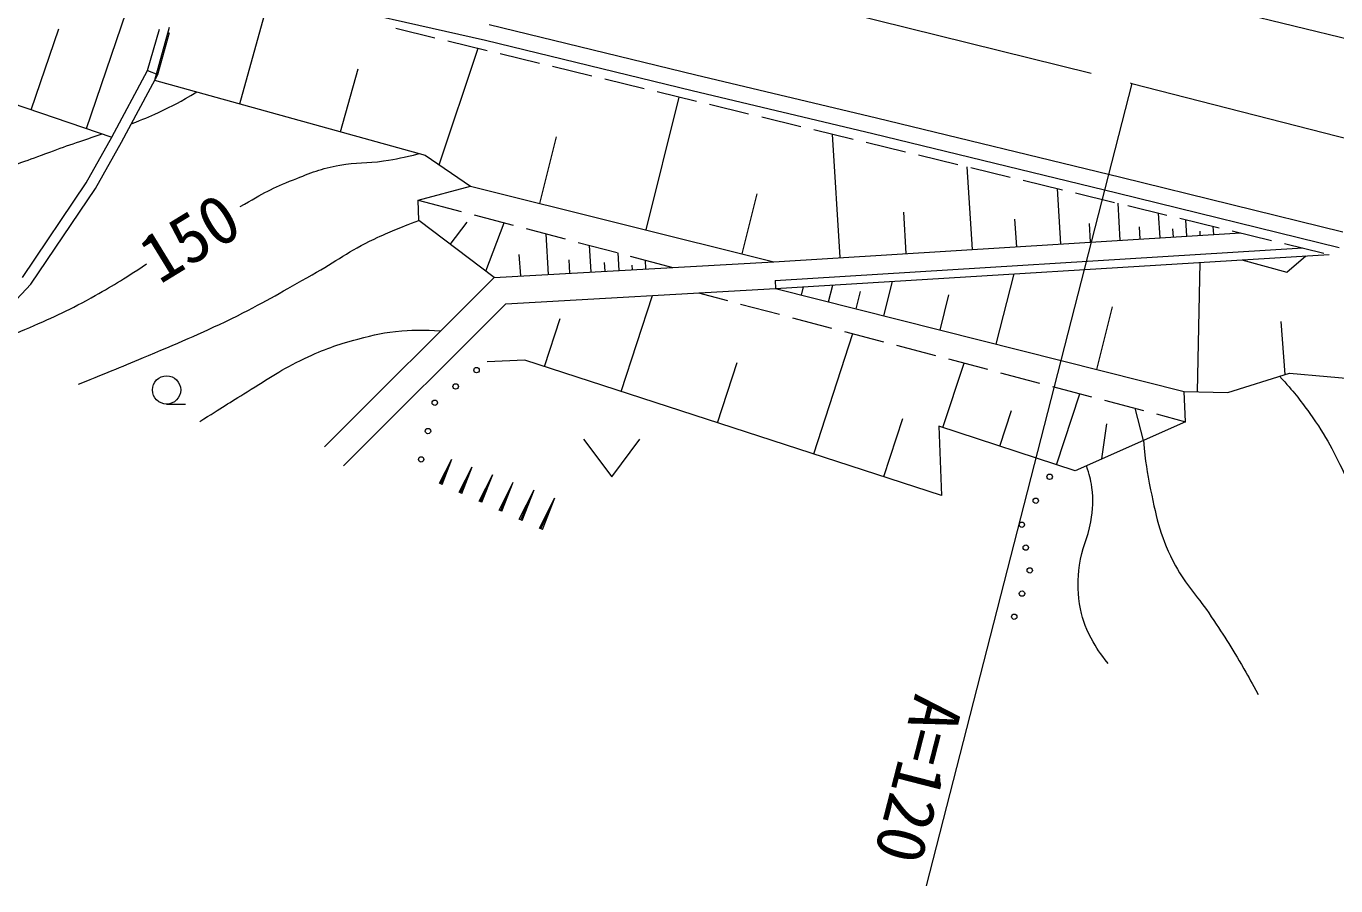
# Model space of a CAD drawing. Units: millimetres, scale not verified. Extents: x 40000 to 680000, y 20000 to 380000.
# Drawn here: x 65318 to 114007, y 250591 to 282545 of the extents above; entities that cross this region are included whole.
import ezdxf
from ezdxf.enums import TextEntityAlignment as Align

# ---------------------------------------------------------------- set-up
doc = ezdxf.new("R2010")
doc.units = ezdxf.units.MM
doc.header["$LTSCALE"] = 1000
doc.linetypes.add('CHAIN', pattern=[18.5, 12, -1.5, 3.5, -1.5])
for name, color, linetype, lineweight in [('M-BMK', 2, 'CHAIN', 13), ('M-STR-HTXT', 7, 'Continuous', 13), ('M-WORK', 1, 'Continuous', 13)]:
    doc.layers.add(name, color=color, linetype=linetype, lineweight=lineweight)
doc.styles.add('ＭＳ ゴシック', font='')
doc.styles.get('ＭＳ ゴシック').set_extended_font_data('MS Gothic')

msp = doc.modelspace()

# ---------------------------------------------------------------- linework, layer by layer
at = {"layer": 'M-BMK'}
for p, q in [((93259, 283686), (106428, 280418)), ((106428, 280418), (128057, 274867))]:
    msp.add_line(p, q, dxfattribs=at)
at = {"layer": 'M-STR-HTXT'}
msp.add_line((106428, 280418), (98772, 250591), dxfattribs=at)
at = {"layer": 'M-WORK'}
for p, q in [((67559, 278744), (69601, 284748)), ((71510, 284483), (82393, 282023)), ((105290, 284324), (114588, 282033)), ((73258, 279659), (74353, 283604)), ((65505, 279442), (66526, 282445)), ((69833, 280901), (70270, 282440)), ((70102, 280535), (70649, 282507)), ((79056, 282466), (80514, 282112)), ((82530, 282608), (90216, 280738)), ((70206, 280751), (70649, 282310)), ((81000, 281995), (82458, 281642)), ((82393, 282023), (90076, 280155)), ((80668, 277394), (82116, 281725)), ((82944, 281524), (84402, 281171)), ((77006, 278619), (77656, 280962)), ((84887, 281053), (86345, 280700)), ((68506, 278422), (69833, 280901)), ((68856, 278229), (70206, 280751)), ((69833, 280901), (70206, 280751)), ((70092, 280538), (80151, 277747)), ((86831, 280583), (88289, 280230)), ((90216, 280738), (96929, 279140)), ((62635, 280419), (68506, 278422)), ((88775, 280112), (90233, 279759)), ((90076, 280155), (96789, 278557)), ((88367, 274975), (89597, 279913)), ((90719, 279641), (92177, 279288)), ((92663, 279170), (94121, 278817)), ((96929, 279140), (106014, 276929)), ((94607, 278700), (96064, 278347)), ((95576, 273942), (95294, 278533)), ((96789, 278557), (105872, 276346)), ((67549, 276725), (68506, 278422)), ((67889, 276515), (68856, 278229)), ((84416, 275958), (85031, 278428)), ((96550, 278229), (98008, 277876)), ((80151, 277747), (81831, 276602)), ((98494, 277758), (99952, 277405)), ((100495, 274245), (100306, 277320)), ((100438, 277288), (101896, 276935)), ((65178, 273201), (67549, 276725)), ((79895, 276080), (81831, 276602)), ((81831, 276602), (93120, 273791)), ((102382, 276817), (103840, 276464)), ((106014, 276929), (114273, 274904)), ((65491, 272951), (67889, 276515)), ((79895, 276080), (81484, 275660)), ((79917, 275319), (79895, 276080)), ((91938, 274086), (92493, 276317)), ((103789, 274448), (103663, 276507)), ((104326, 276346), (105784, 275993)), ((105872, 276346), (114133, 274320)), ((98036, 274094), (97941, 275631)), ((105995, 274584), (105910, 275962)), ((106269, 275875), (107727, 275522)), ((107472, 274675), (107415, 275598)), ((82712, 273204), (79917, 275319)), ((81086, 274434), (81711, 275259)), ((81967, 275532), (83418, 275149)), ((82408, 273434), (83086, 275236)), ((102142, 274347), (102079, 275376)), ((104892, 274516), (104850, 275205)), ((108213, 275405), (109671, 275052)), ((108470, 274736), (108432, 275352)), ((109468, 274798), (109450, 275105)), ((83901, 275021), (85351, 274638)), ((84738, 273318), (84653, 274822)), ((93120, 273791), (110467, 274859)), ((106734, 274629), (106705, 275091)), ((107971, 274705), (107952, 275013)), ((108969, 274767), (108960, 274921)), ((110157, 274934), (111615, 274581)), ((85835, 274510), (87285, 274127)), ((86320, 273408), (86264, 274396)), ((93160, 273092), (112776, 274300)), ((112101, 274463), (113559, 274110)), ((82712, 273204), (93120, 273791)), ((83704, 273260), (83644, 274063)), ((85529, 273363), (85501, 273857)), ((86840, 273437), (86822, 273762)), ((87360, 273466), (87324, 274116)), ((87768, 273999), (89357, 273579)), ((87860, 273494), (87850, 273657)), ((88359, 273523), (88340, 273848)), ((93179, 272793), (113765, 274060)), ((108868, 268952), (108964, 273765)), ((110509, 273860), (112191, 273403)), ((112191, 273403), (112888, 274006)), ((76414, 266907), (82712, 273204)), ((101384, 270723), (102044, 273339)), ((62467, 269730), (65491, 272951)), ((83149, 272227), (93179, 272793)), ((93160, 273092), (93179, 272793)), ((93179, 272793), (108366, 268962)), ((94144, 272549), (94221, 272857)), ((95149, 272296), (95307, 272924)), ((96174, 272037), (96335, 272678)), ((97199, 271779), (97522, 273060)), ((77121, 266200), (83149, 272227)), ((87444, 268964), (88601, 272535)), ((90311, 272631), (91391, 272346)), ((91874, 272218), (93325, 271835)), ((99292, 271251), (99621, 272559)), ((93808, 271707), (95258, 271324)), ((105118, 269781), (105707, 272115)), ((84587, 269890), (85166, 271675)), ((112128, 269599), (111981, 271571)), ((94596, 266645), (96045, 271116)), ((95742, 271196), (97192, 270813)), ((97675, 270685), (99125, 270302)), ((83854, 270128), (82451, 270063)), ((99352, 265103), (83854, 270128)), ((91020, 267805), (91745, 270040)), ((99402, 267632), (100188, 270021)), ((99609, 270174), (101059, 269790)), ((101542, 269663), (102993, 269279)), ((109997, 268929), (112281, 269647)), ((112281, 269647), (117926, 269157)), ((103476, 269152), (104926, 268768)), ((103626, 266243), (104495, 268882)), ((108366, 268962), (109997, 268929)), ((108423, 267844), (108366, 268962)), ((70537, 268498), (71237, 268498)), ((105410, 268641), (106860, 268257)), ((106858, 267149), (106548, 268340)), ((97202, 265801), (97913, 267964)), ((101514, 266937), (101948, 268257)), ((108423, 267844), (104312, 266017)), ((107343, 268130), (108423, 267844)), ((99254, 267681), (99352, 265103)), ((104312, 266017), (99254, 267681)), ((105312, 266462), (105490, 267759)), ((86036, 267192), (87086, 265792)), ((87086, 265792), (88136, 267192)), ((80686, 265552), (81146, 266452)), ((80733, 265531), (81146, 266452)), ((80779, 265511), (81146, 266452)), ((81420, 265223), (81902, 266168)), ((81468, 265201), (81902, 266168)), ((81516, 265180), (81902, 266168)), ((82157, 264892), (82663, 265883)), ((82208, 264869), (82663, 265883)), ((82259, 264847), (82663, 265883)), ((80779, 265511), (80686, 265552)), ((82900, 264559), (83428, 265596)), ((82953, 264535), (83428, 265596)), ((83006, 264512), (83428, 265596)), ((81516, 265180), (81420, 265223)), ((82259, 264847), (82157, 264892)), ((83647, 264224), (84199, 265307)), ((83702, 264199), (84199, 265307)), ((83758, 264174), (84199, 265307)), ((84399, 263887), (84975, 265016)), ((84456, 263861), (84975, 265016)), ((84514, 263835), (84975, 265016)), ((83006, 264512), (82900, 264559)), ((83758, 264174), (83647, 264224)), ((84514, 263835), (84399, 263887))]:
    msp.add_line(p, q, dxfattribs=at)
for centre, radius in [((82062, 269760), 100), ((70537, 269023), 525), ((81285, 269153), 100), ((80508, 268547), 100), ((80256, 267494), 100), ((80003, 266441), 100), ((103368, 265796), 100), ((102851, 264904), 100), ((102334, 264012), 100), ((102481, 263163), 100), ((102628, 262315), 100), ((102341, 261454), 100), ((102053, 260592), 100)]:
    msp.add_circle(centre, radius, dxfattribs=at)
for points, knots in [([(103337, 298809), (103573, 298838), (103644, 298853), (103839, 298892), (104232, 298972), (104433, 299091), (104822, 299188), (105044, 299244), (105172, 299275), (105402, 299283), (105716, 299293), (105899, 299257), (106195, 299153), (106449, 299063), (106561, 298939), (106763, 298762), (107057, 298504), (107163, 298301), (107403, 297992), (107574, 297771), (107624, 297613), (107805, 297400), (108171, 296972), (108415, 296765), (108847, 296406), (109378, 295964), (109709, 295752), (110315, 295423), (110977, 295064), (111402, 294978), (112092, 294677), (112712, 294406), (113079, 294291), (113666, 293955), (114582, 293430), (115046, 293050), (115880, 292404), (116801, 291690), (117328, 291295), (118154, 290474), (118770, 289861), (119089, 289489), (119622, 288804), (119989, 288333), (120150, 288037), (120510, 287561), (120770, 287217), (120907, 287016), (121197, 286697), (121711, 286130), (122025, 285835), (122594, 285323), (123224, 284757), (123598, 284460), (124299, 283985), (125103, 283440), (125606, 283216), (126454, 282742), (127265, 282289), (127724, 282042), (128550, 281617), (129028, 281371), (129273, 281178), (129781, 281001), (130903, 280610), (131571, 280519), (132717, 280208), (133411, 280020), (133816, 279963), (134493, 279723), (135564, 279343), (136096, 278964), (137086, 278408), (137704, 278062), (138027, 277828), (138626, 277449), (139070, 277168), (139210, 277078), (139759, 276724)], [0, 0, 0, 0, 1, 1, 1, 2, 2, 2, 3, 3, 3, 4, 4, 4, 5, 5, 5, 6, 6, 6, 7, 7, 7, 8, 8, 8, 9, 9, 9, 10, 10, 10, 11, 11, 11, 12, 12, 12, 13, 13, 13, 14, 14, 14, 15, 15, 15, 16, 16, 16, 17, 17, 17, 18, 18, 18, 19, 19, 19, 20, 20, 20, 21, 21, 21, 22, 22, 22, 23, 23, 23, 24, 24, 24, 25, 25, 25, 26, 26, 26, 26]), ([(69224, 278915), (69711, 279103), (69849, 279162), (70240, 279342), (70815, 279605), (71002, 279721), (71668, 280100)], [0, 0, 0, 0, 1, 1, 1, 2, 2, 2, 2]), ([(61590, 275234), (62080, 275744), (62246, 275920), (62736, 276275), (63205, 276614), (63498, 276764), (64019, 277014), (64728, 277354), (65155, 277477), (65890, 277754), (66765, 278082), (67056, 278177), (68148, 278543)], [0, 0, 0, 0, 1, 1, 1, 2, 2, 2, 3, 3, 3, 4, 4, 4, 4]), ([(73276, 275840), (74170, 276351), (74449, 276524), (75256, 276840), (75911, 277097), (76282, 277254), (76974, 277384), (77603, 277503), (77973, 277437), (78606, 277536), (79127, 277619), (79310, 277658), (79929, 277808)], [0, 0, 0, 0, 1, 1, 1, 2, 2, 2, 3, 3, 3, 4, 4, 4, 4]), ([(67262, 269238), (68522, 269740), (68851, 269875), (69861, 270304), (71163, 270857), (71901, 271153), (73168, 271783), (74277, 272335), (74870, 272701), (75952, 273306), (76859, 273812), (77317, 274192), (78257, 274632), (78893, 274930), (79127, 275030), (79917, 275319)], [0, 0, 0, 0, 1, 1, 1, 2, 2, 2, 3, 3, 3, 4, 4, 4, 5, 5, 5, 5]), ([(63106, 270410), (64148, 270799), (64436, 270911), (65272, 271272), (66248, 271694), (66797, 271934), (67729, 272446), (68558, 272901), (68840, 273080), (69796, 273708)], [0, 0, 0, 0, 1, 1, 1, 2, 2, 2, 3, 3, 3, 3]), ([(71775, 267846), (72619, 268390), (72843, 268532), (73537, 268955), (74360, 269456), (74796, 269789), (75669, 270195), (76415, 270542), (76853, 270703), (77648, 270913), (78275, 271078), (78634, 271163), (79280, 271217), (79845, 271265), (80062, 271259), (80731, 271223)], [0, 0, 0, 0, 1, 1, 1, 2, 2, 2, 3, 3, 3, 4, 4, 4, 5, 5, 5, 5]), ([(111919, 269533), (112470, 268922), (112631, 268716), (113036, 268154), (113671, 267274), (113934, 266715), (114407, 265739), (114794, 264940), (114982, 264474), (115255, 263629), (115453, 263018), (115507, 262659), (115691, 262044), (115795, 261697), (115786, 261468), (115981, 261164), (116176, 260862), (116372, 260747), (116687, 260574), (117073, 260362), (117336, 260334), (117770, 260265), (118328, 260177), (118651, 260243), (119215, 260265), (119906, 260292), (120299, 260305), (120977, 260439), (122016, 260644), (122567, 260892), (123566, 261244), (124512, 261578), (125008, 261857), (125958, 262179), (126738, 262443), (127170, 262628), (127981, 262766), (128789, 262905), (129250, 262977), (130070, 262962), (130575, 262953), (130863, 262915), (131353, 262788), (131873, 262653), (132071, 262549), (132626, 262270)], [0, 0, 0, 0, 1, 1, 1, 2, 2, 2, 3, 3, 3, 4, 4, 4, 5, 5, 5, 6, 6, 6, 7, 7, 7, 8, 8, 8, 9, 9, 9, 10, 10, 10, 11, 11, 11, 12, 12, 12, 13, 13, 13, 14, 14, 14, 15, 15, 15, 15]), ([(106858, 267149), (106932, 266296), (106977, 266025), (107120, 265316), (107351, 264177), (107500, 263514), (108048, 262489), (108443, 261750), (108812, 261428), (109281, 260734), (109817, 259941), (110111, 259491), (110586, 258660), (110798, 258289), (110870, 258166), (111115, 257703)], [0, 0, 0, 0, 1, 1, 1, 2, 2, 2, 3, 3, 3, 4, 4, 4, 5, 5, 5, 5]), ([(105547, 258856), (105228, 259252), (105120, 259401), (104916, 259791), (104672, 260261), (104558, 260551), (104481, 261075), (104399, 261630), (104415, 261954), (104481, 262510), (104557, 263155), (104797, 263478), (104894, 264120), (104970, 264616), (105012, 264907), (104938, 265403), (104890, 265723), (104859, 265855), (104738, 266206)], [0, 0, 0, 0, 1, 1, 1, 2, 2, 2, 3, 3, 3, 4, 4, 4, 5, 5, 5, 6, 6, 6, 6])]:
    msp.add_open_spline(points, degree=3, knots=knots, dxfattribs=at)

# ---------------------------------------------------------------- texts
at = {"layer": 'M-STR-HTXT', "style": 'ＭＳ ゴシック'}
msp.add_text('A=120', height=1833, rotation=255.604, dxfattribs=at).set_placement((99270, 257557), align=Align.MIDDLE_LEFT)
at = {"layer": 'M-WORK', "style": 'ＭＳ ゴシック'}
msp.add_text('150', height=1833, rotation=31.487, dxfattribs=at).set_placement((69796, 273708), align=Align.MIDDLE_LEFT)

doc.saveas('drawing.dxf')
